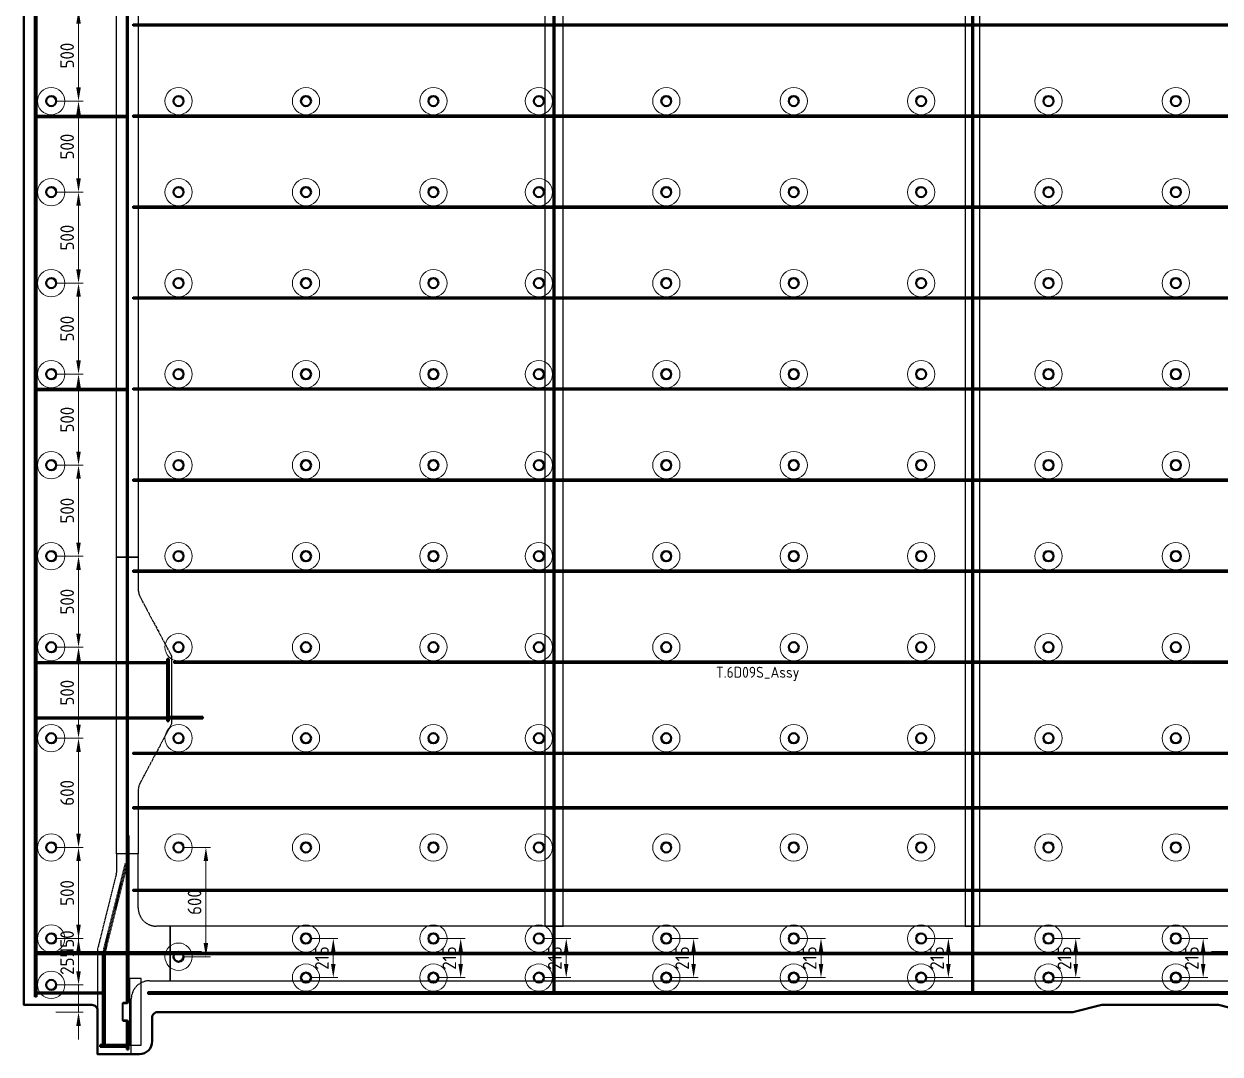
# Model space of a CAD drawing. Header units: millimetres. Extents: x -15442 to 12548, y -1071 to 35750.
# Drawn here: x -15292 to -8719, y -1071 to 4588 of the extents above; entities that cross this region are included whole.
import ezdxf

# ---------------------------------------------------------------- set-up
doc = ezdxf.new("R2010")
doc.units = ezdxf.units.MM
doc.linetypes.add('AM_ISO02W050', pattern=[7.5, 6, -1.5])
doc.linetypes.add('AM_ISO09W050', pattern=[22.5, 12, -1.5, 3, -1.5, 3, -1.5])
for name, color, linetype, lineweight in [('Mechanical-AM_0', 7, 'Continuous', 40), ('Mechanical-AM_11', 3, 'AM_ISO09W050', 25), ('Mechanical-AM_3', 6, 'AM_ISO02W050', 35), ('Mechanical-AM_9', 253, 'Continuous', 0)]:
    doc.layers.add(name, color=color, linetype=linetype, lineweight=lineweight)
doc.styles.add('ACISOTS', font='isocp.shx', dxfattribs={"height": 1})
doc.styles.get("Standard").update_dxf_attribs({"font": 'ISOCP.SHX'})
doc.dimstyles.new('AM_ISO', dxfattribs={"dimtxt": 3, "dimasz": 3, "dimexe": 1, "dimexo": 1, "dimgap": 1, "dimtad": 1, "dimdec": 0, "dimdsep": 46, "dimtxsty": 'Standard', "dimcen": 0, "dimclrd": 256, "dimclre": 256, "dimclrt": 2, "dimadec": 0, "dimazin": 2, "dimtp": 0.1, "dimtm": 0.1, "dimtfac": 0.71, "dimtdec": 0, "dimtmove": 0, "dimatfit": 3, "dimfxl": 1, "dimtzin": 0, "dimlwd": -1, "dimlwe": -1, "dimarcsym": 1})

# ---------------------------------------------------------------- blocks, each defined once
blk = doc.blocks.new('cover in closed box DN90xSCH40')
for points in [[(30, 51), (5, 51), (5, 45), (30, 45)], [(36, -48), (36, 48), (30, 48), (30, -48)], [(30, -45), (5, -45), (5, -51), (30, -51)]]:
    blk.add_lwpolyline(points, close=True)
for points in [[(5, 51), (2, 51), (5, 48)], [(30, 48), (30, 51), (33, 48)], [(5, -51), (5, -48), (2, -51)], [(30, -48), (30, -51), (33, -48)]]:
    blk.add_solid(points)
blk = doc.blocks.new('*D1577')
at = {"layer": 'Defpoints', "color": 0, "transparency": 16777216}
for p in [(-15142.1, -690.8), (-14992.1, -690.8), (-15142.1, -840.8)]:
    blk.add_point(p, dxfattribs=at)
at = {"layer": 'Mechanical-AM_9', "transparency": 16777216}
for p, q in [((-14992.1, -615.8), (-14992.1, -370.7)), ((-15117.1, -690.8), (-14967.1, -690.8)), ((-14992.1, -840.8), (-14992.1, -690.8)), ((-15117.1, -840.8), (-14967.1, -840.8)), ((-14992.1, -915.8), (-14992.1, -990.8))]:
    blk.add_line(p, q, dxfattribs=at)
for points in [[(-15004.6, -615.8), (-14979.6, -615.8), (-14992.1, -690.8)], [(-15004.6, -915.8), (-14979.6, -915.8), (-14992.1, -840.8)]]:
    blk.add_solid(points, dxfattribs=at)
at = {"layer": 'Mechanical-AM_9', "color": 2, "transparency": 16777216, "insert": (-15054.6, -455.7), "char_height": 75, "attachment_point": 5, "rotation": 90}
blk.add_mtext('150', dxfattribs=at)
blk = doc.blocks.new('*D1578')
at = {"layer": 'Defpoints', "color": 0, "transparency": 16777216}
for p in [(-15142.1, -435.8), (-14992.1, -435.8), (-15142.1, -690.8)]:
    blk.add_point(p, dxfattribs=at)
at = {"layer": 'Mechanical-AM_9', "transparency": 16777216}
for p, q in [((-15117.1, -435.8), (-14967.1, -435.8)), ((-14992.1, -615.8), (-14992.1, -510.8)), ((-15117.1, -690.8), (-14967.1, -690.8))]:
    blk.add_line(p, q, dxfattribs=at)
for points in [[(-15004.6, -510.8), (-14979.6, -510.8), (-14992.1, -435.8)], [(-15004.6, -615.8), (-14979.6, -615.8), (-14992.1, -690.8)]]:
    blk.add_solid(points, dxfattribs=at)
at = {"layer": 'Mechanical-AM_9', "color": 2, "transparency": 16777216, "insert": (-15054.6, -563.3), "char_height": 75, "attachment_point": 5, "rotation": 90}
blk.add_mtext('255', dxfattribs=at)
blk = doc.blocks.new('*D1579')
at = {"layer": 'Defpoints', "color": 0, "transparency": 16777216}
for p in [(-15142.1, 64.2), (-14992.1, 64.2), (-15142.1, -435.8)]:
    blk.add_point(p, dxfattribs=at)
at = {"layer": 'Mechanical-AM_9', "transparency": 16777216}
for p, q in [((-15117.1, 64.2), (-14967.1, 64.2)), ((-14992.1, -360.8), (-14992.1, -10.8)), ((-15117.1, -435.8), (-14967.1, -435.8))]:
    blk.add_line(p, q, dxfattribs=at)
for points in [[(-15004.6, -10.8), (-14979.6, -10.8), (-14992.1, 64.2)], [(-15004.6, -360.8), (-14979.6, -360.8), (-14992.1, -435.8)]]:
    blk.add_solid(points, dxfattribs=at)
at = {"layer": 'Mechanical-AM_9', "color": 2, "transparency": 16777216, "insert": (-15054.6, -185.8), "char_height": 75, "attachment_point": 5, "rotation": 90}
blk.add_mtext('500', dxfattribs=at)
blk = doc.blocks.new('*D1580')
at = {"layer": 'Defpoints', "color": 0, "transparency": 16777216}
for p in [(-15142.1, 664.2), (-14992.1, 664.2), (-15142.1, 64.2)]:
    blk.add_point(p, dxfattribs=at)
at = {"layer": 'Mechanical-AM_9', "transparency": 16777216}
for p, q in [((-15117.1, 664.2), (-14967.1, 664.2)), ((-14992.1, 139.2), (-14992.1, 589.2)), ((-15117.1, 64.2), (-14967.1, 64.2))]:
    blk.add_line(p, q, dxfattribs=at)
for points in [[(-15004.6, 589.2), (-14979.6, 589.2), (-14992.1, 664.2)], [(-15004.6, 139.2), (-14979.6, 139.2), (-14992.1, 64.2)]]:
    blk.add_solid(points, dxfattribs=at)
at = {"layer": 'Mechanical-AM_9', "color": 2, "transparency": 16777216, "insert": (-15054.6, 364.2), "char_height": 75, "attachment_point": 5, "rotation": 90}
blk.add_mtext('600', dxfattribs=at)
blk = doc.blocks.new('*D1581')
at = {"layer": 'Defpoints', "color": 0, "transparency": 16777216}
for p in [(-15142.1, 1164.2), (-14992.1, 1164.2), (-15142.1, 664.2)]:
    blk.add_point(p, dxfattribs=at)
at = {"layer": 'Mechanical-AM_9', "transparency": 16777216}
for p, q in [((-15117.1, 1164.2), (-14967.1, 1164.2)), ((-14992.1, 739.2), (-14992.1, 1089.2)), ((-15117.1, 664.2), (-14967.1, 664.2))]:
    blk.add_line(p, q, dxfattribs=at)
for points in [[(-15004.6, 1089.2), (-14979.6, 1089.2), (-14992.1, 1164.2)], [(-15004.6, 739.2), (-14979.6, 739.2), (-14992.1, 664.2)]]:
    blk.add_solid(points, dxfattribs=at)
at = {"layer": 'Mechanical-AM_9', "color": 2, "transparency": 16777216, "insert": (-15054.6, 914.2), "char_height": 75, "attachment_point": 5, "rotation": 90}
blk.add_mtext('500', dxfattribs=at)
blk = doc.blocks.new('*D1582')
at = {"layer": 'Defpoints', "color": 0, "transparency": 16777216}
for p in [(-15142.1, 1664.2), (-14992.1, 1664.2), (-15142.1, 1164.2)]:
    blk.add_point(p, dxfattribs=at)
at = {"layer": 'Mechanical-AM_9', "transparency": 16777216}
for p, q in [((-15117.1, 1664.2), (-14967.1, 1664.2)), ((-14992.1, 1239.2), (-14992.1, 1589.2)), ((-15117.1, 1164.2), (-14967.1, 1164.2))]:
    blk.add_line(p, q, dxfattribs=at)
for points in [[(-15004.6, 1589.2), (-14979.6, 1589.2), (-14992.1, 1664.2)], [(-15004.6, 1239.2), (-14979.6, 1239.2), (-14992.1, 1164.2)]]:
    blk.add_solid(points, dxfattribs=at)
at = {"layer": 'Mechanical-AM_9', "color": 2, "transparency": 16777216, "insert": (-15054.6, 1414.2), "char_height": 75, "attachment_point": 5, "rotation": 90}
blk.add_mtext('500', dxfattribs=at)
blk = doc.blocks.new('*D1583')
at = {"layer": 'Defpoints', "color": 0, "transparency": 16777216}
for p in [(-15142.1, 2164.2), (-14992.1, 2164.2), (-15142.1, 1664.2)]:
    blk.add_point(p, dxfattribs=at)
at = {"layer": 'Mechanical-AM_9', "transparency": 16777216}
for p, q in [((-15117.1, 2164.2), (-14967.1, 2164.2)), ((-14992.1, 1739.2), (-14992.1, 2089.2)), ((-15117.1, 1664.2), (-14967.1, 1664.2))]:
    blk.add_line(p, q, dxfattribs=at)
for points in [[(-15004.6, 2089.2), (-14979.6, 2089.2), (-14992.1, 2164.2)], [(-15004.6, 1739.2), (-14979.6, 1739.2), (-14992.1, 1664.2)]]:
    blk.add_solid(points, dxfattribs=at)
at = {"layer": 'Mechanical-AM_9', "color": 2, "transparency": 16777216, "insert": (-15054.6, 1914.2), "char_height": 75, "attachment_point": 5, "rotation": 90}
blk.add_mtext('500', dxfattribs=at)
blk = doc.blocks.new('*D1584')
at = {"layer": 'Defpoints', "color": 0, "transparency": 16777216}
for p in [(-15142.1, 2664.2), (-14992.1, 2664.2), (-15142.1, 2164.2)]:
    blk.add_point(p, dxfattribs=at)
at = {"layer": 'Mechanical-AM_9', "transparency": 16777216}
for p, q in [((-15117.1, 2664.2), (-14967.1, 2664.2)), ((-14992.1, 2239.2), (-14992.1, 2589.2)), ((-15117.1, 2164.2), (-14967.1, 2164.2))]:
    blk.add_line(p, q, dxfattribs=at)
for points in [[(-15004.6, 2589.2), (-14979.6, 2589.2), (-14992.1, 2664.2)], [(-15004.6, 2239.2), (-14979.6, 2239.2), (-14992.1, 2164.2)]]:
    blk.add_solid(points, dxfattribs=at)
at = {"layer": 'Mechanical-AM_9', "color": 2, "transparency": 16777216, "insert": (-15054.6, 2414.2), "char_height": 75, "attachment_point": 5, "rotation": 90}
blk.add_mtext('500', dxfattribs=at)
blk = doc.blocks.new('*D1585')
at = {"layer": 'Defpoints', "color": 0, "transparency": 16777216}
for p in [(-15142.1, 3164.2), (-14992.1, 3164.2), (-15142.1, 2664.2)]:
    blk.add_point(p, dxfattribs=at)
at = {"layer": 'Mechanical-AM_9', "transparency": 16777216}
for p, q in [((-15117.1, 3164.2), (-14967.1, 3164.2)), ((-14992.1, 2739.2), (-14992.1, 3089.2)), ((-15117.1, 2664.2), (-14967.1, 2664.2))]:
    blk.add_line(p, q, dxfattribs=at)
for points in [[(-15004.6, 3089.2), (-14979.6, 3089.2), (-14992.1, 3164.2)], [(-15004.6, 2739.2), (-14979.6, 2739.2), (-14992.1, 2664.2)]]:
    blk.add_solid(points, dxfattribs=at)
at = {"layer": 'Mechanical-AM_9', "color": 2, "transparency": 16777216, "insert": (-15054.6, 2914.2), "char_height": 75, "attachment_point": 5, "rotation": 90}
blk.add_mtext('500', dxfattribs=at)
blk = doc.blocks.new('*D1586')
at = {"layer": 'Defpoints', "color": 0, "transparency": 16777216}
for p in [(-15142.1, 3664.2), (-14992.1, 3664.2), (-15142.1, 3164.2)]:
    blk.add_point(p, dxfattribs=at)
at = {"layer": 'Mechanical-AM_9', "transparency": 16777216}
for p, q in [((-15117.1, 3664.2), (-14967.1, 3664.2)), ((-14992.1, 3239.2), (-14992.1, 3589.2)), ((-15117.1, 3164.2), (-14967.1, 3164.2))]:
    blk.add_line(p, q, dxfattribs=at)
for points in [[(-15004.6, 3589.2), (-14979.6, 3589.2), (-14992.1, 3664.2)], [(-15004.6, 3239.2), (-14979.6, 3239.2), (-14992.1, 3164.2)]]:
    blk.add_solid(points, dxfattribs=at)
at = {"layer": 'Mechanical-AM_9', "color": 2, "transparency": 16777216, "insert": (-15054.6, 3414.2), "char_height": 75, "attachment_point": 5, "rotation": 90}
blk.add_mtext('500', dxfattribs=at)
blk = doc.blocks.new('*D1587')
at = {"layer": 'Defpoints', "color": 0, "transparency": 16777216}
for p in [(-15142.1, 4164.2), (-14992.1, 4164.2), (-15142.1, 3664.2)]:
    blk.add_point(p, dxfattribs=at)
at = {"layer": 'Mechanical-AM_9', "transparency": 16777216}
for p, q in [((-15117.1, 4164.2), (-14967.1, 4164.2)), ((-14992.1, 3739.2), (-14992.1, 4089.2)), ((-15117.1, 3664.2), (-14967.1, 3664.2))]:
    blk.add_line(p, q, dxfattribs=at)
for points in [[(-15004.6, 4089.2), (-14979.6, 4089.2), (-14992.1, 4164.2)], [(-15004.6, 3739.2), (-14979.6, 3739.2), (-14992.1, 3664.2)]]:
    blk.add_solid(points, dxfattribs=at)
at = {"layer": 'Mechanical-AM_9', "color": 2, "transparency": 16777216, "insert": (-15054.6, 3914.2), "char_height": 75, "attachment_point": 5, "rotation": 90}
blk.add_mtext('500', dxfattribs=at)
blk = doc.blocks.new('*D1588')
at = {"layer": 'Defpoints', "color": 0, "transparency": 16777216}
for p in [(-15142.1, 4664.2), (-14992.1, 4664.2), (-15142.1, 4164.2)]:
    blk.add_point(p, dxfattribs=at)
at = {"layer": 'Mechanical-AM_9', "transparency": 16777216}
for p, q in [((-15117.1, 4664.2), (-14967.1, 4664.2)), ((-14992.1, 4239.2), (-14992.1, 4589.2)), ((-15117.1, 4164.2), (-14967.1, 4164.2))]:
    blk.add_line(p, q, dxfattribs=at)
for points in [[(-15004.6, 4589.2), (-14979.6, 4589.2), (-14992.1, 4664.2)], [(-15004.6, 4239.2), (-14979.6, 4239.2), (-14992.1, 4164.2)]]:
    blk.add_solid(points, dxfattribs=at)
at = {"layer": 'Mechanical-AM_9', "color": 2, "transparency": 16777216, "insert": (-15054.6, 4414.2), "char_height": 75, "attachment_point": 5, "rotation": 90}
blk.add_mtext('500', dxfattribs=at)
blk = doc.blocks.new('*D1598')
at = {"layer": 'Defpoints', "color": 0, "transparency": 16777216}
for p in [(-14442.1, 64.2), (-14442.1, -535.8), (-14292.1, -535.8)]:
    blk.add_point(p, dxfattribs=at)
at = {"layer": 'Mechanical-AM_9', "transparency": 16777216}
for p, q in [((-14417.1, 64.2), (-14267.1, 64.2)), ((-14292.1, -10.8), (-14292.1, -460.8)), ((-14417.1, -535.8), (-14267.1, -535.8))]:
    blk.add_line(p, q, dxfattribs=at)
for points in [[(-14304.6, -10.8), (-14279.6, -10.8), (-14292.1, 64.2)], [(-14304.6, -460.8), (-14279.6, -460.8), (-14292.1, -535.8)]]:
    blk.add_solid(points, dxfattribs=at)
at = {"layer": 'Mechanical-AM_9', "color": 2, "transparency": 16777216, "insert": (-14354.6, -235.8), "char_height": 75, "attachment_point": 5, "rotation": 90}
blk.add_mtext('600', dxfattribs=at)
blk = doc.blocks.new('*D1599')
at = {"layer": 'Defpoints', "color": 0, "transparency": 16777216}
for p in [(-13742.1, -435.8), (-13742.1, -650.8), (-13592.1, -650.8)]:
    blk.add_point(p, dxfattribs=at)
at = {"layer": 'Mechanical-AM_9', "transparency": 16777216}
for p, q in [((-13717.1, -435.8), (-13567.1, -435.8)), ((-13592.1, -510.8), (-13592.1, -575.8)), ((-13717.1, -650.8), (-13567.1, -650.8))]:
    blk.add_line(p, q, dxfattribs=at)
for points in [[(-13604.6, -510.8), (-13579.6, -510.8), (-13592.1, -435.8)], [(-13604.6, -575.8), (-13579.6, -575.8), (-13592.1, -650.8)]]:
    blk.add_solid(points, dxfattribs=at)
at = {"layer": 'Mechanical-AM_9', "color": 2, "transparency": 16777216, "insert": (-13654.6, -543.3), "char_height": 75, "attachment_point": 5, "rotation": 90}
blk.add_mtext('215', dxfattribs=at)
blk = doc.blocks.new('*D1600')
at = {"layer": 'Defpoints', "color": 0, "transparency": 16777216}
for p in [(-13042.1, -435.8), (-13042.1, -650.8), (-12892.1, -650.8)]:
    blk.add_point(p, dxfattribs=at)
at = {"layer": 'Mechanical-AM_9', "transparency": 16777216}
for p, q in [((-13017.1, -435.8), (-12867.1, -435.8)), ((-12892.1, -510.8), (-12892.1, -575.8)), ((-13017.1, -650.8), (-12867.1, -650.8))]:
    blk.add_line(p, q, dxfattribs=at)
for points in [[(-12904.6, -510.8), (-12879.6, -510.8), (-12892.1, -435.8)], [(-12904.6, -575.8), (-12879.6, -575.8), (-12892.1, -650.8)]]:
    blk.add_solid(points, dxfattribs=at)
at = {"layer": 'Mechanical-AM_9', "color": 2, "transparency": 16777216, "insert": (-12954.6, -543.3), "char_height": 75, "attachment_point": 5, "rotation": 90}
blk.add_mtext('215', dxfattribs=at)
blk = doc.blocks.new('*D1601')
at = {"layer": 'Defpoints', "color": 0, "transparency": 16777216}
for p in [(-12462.1, -435.8), (-12462.1, -650.8), (-12312.1, -650.8)]:
    blk.add_point(p, dxfattribs=at)
at = {"layer": 'Mechanical-AM_9', "transparency": 16777216}
for p, q in [((-12437.1, -435.8), (-12287.1, -435.8)), ((-12312.1, -510.8), (-12312.1, -575.8)), ((-12437.1, -650.8), (-12287.1, -650.8))]:
    blk.add_line(p, q, dxfattribs=at)
for points in [[(-12324.6, -510.8), (-12299.6, -510.8), (-12312.1, -435.8)], [(-12324.6, -575.8), (-12299.6, -575.8), (-12312.1, -650.8)]]:
    blk.add_solid(points, dxfattribs=at)
at = {"layer": 'Mechanical-AM_9', "color": 2, "transparency": 16777216, "insert": (-12374.6, -543.3), "char_height": 75, "attachment_point": 5, "rotation": 90}
blk.add_mtext('215', dxfattribs=at)
blk = doc.blocks.new('*D1602')
at = {"layer": 'Defpoints', "color": 0, "transparency": 16777216}
for p in [(-11762.1, -435.8), (-11762.1, -650.8), (-11612.1, -650.8)]:
    blk.add_point(p, dxfattribs=at)
at = {"layer": 'Mechanical-AM_9', "transparency": 16777216}
for p, q in [((-11737.1, -435.8), (-11587.1, -435.8)), ((-11612.1, -510.8), (-11612.1, -575.8)), ((-11737.1, -650.8), (-11587.1, -650.8))]:
    blk.add_line(p, q, dxfattribs=at)
for points in [[(-11624.6, -510.8), (-11599.6, -510.8), (-11612.1, -435.8)], [(-11624.6, -575.8), (-11599.6, -575.8), (-11612.1, -650.8)]]:
    blk.add_solid(points, dxfattribs=at)
at = {"layer": 'Mechanical-AM_9', "color": 2, "transparency": 16777216, "insert": (-11674.6, -543.3), "char_height": 75, "attachment_point": 5, "rotation": 90}
blk.add_mtext('215', dxfattribs=at)
blk = doc.blocks.new('*D1603')
at = {"layer": 'Defpoints', "color": 0, "transparency": 16777216}
for p in [(-11062.1, -435.8), (-11062.1, -650.8), (-10912.1, -650.8)]:
    blk.add_point(p, dxfattribs=at)
at = {"layer": 'Mechanical-AM_9', "transparency": 16777216}
for p, q in [((-11037.1, -435.8), (-10887.1, -435.8)), ((-10912.1, -510.8), (-10912.1, -575.8)), ((-11037.1, -650.8), (-10887.1, -650.8))]:
    blk.add_line(p, q, dxfattribs=at)
for points in [[(-10924.6, -510.8), (-10899.6, -510.8), (-10912.1, -435.8)], [(-10924.6, -575.8), (-10899.6, -575.8), (-10912.1, -650.8)]]:
    blk.add_solid(points, dxfattribs=at)
at = {"layer": 'Mechanical-AM_9', "color": 2, "transparency": 16777216, "insert": (-10974.6, -543.3), "char_height": 75, "attachment_point": 5, "rotation": 90}
blk.add_mtext('215', dxfattribs=at)
blk = doc.blocks.new('*D1604')
at = {"layer": 'Defpoints', "color": 0, "transparency": 16777216}
for p in [(-10362.1, -435.8), (-10362.1, -650.8), (-10212.1, -650.8)]:
    blk.add_point(p, dxfattribs=at)
at = {"layer": 'Mechanical-AM_9', "transparency": 16777216}
for p, q in [((-10337.1, -435.8), (-10187.1, -435.8)), ((-10212.1, -510.8), (-10212.1, -575.8)), ((-10337.1, -650.8), (-10187.1, -650.8))]:
    blk.add_line(p, q, dxfattribs=at)
for points in [[(-10224.6, -510.8), (-10199.6, -510.8), (-10212.1, -435.8)], [(-10224.6, -575.8), (-10199.6, -575.8), (-10212.1, -650.8)]]:
    blk.add_solid(points, dxfattribs=at)
at = {"layer": 'Mechanical-AM_9', "color": 2, "transparency": 16777216, "insert": (-10274.6, -543.3), "char_height": 75, "attachment_point": 5, "rotation": 90}
blk.add_mtext('215', dxfattribs=at)
blk = doc.blocks.new('*D1605')
at = {"layer": 'Defpoints', "color": 0, "transparency": 16777216}
for p in [(-9662.1, -435.8), (-9662.1, -650.8), (-9512.1, -650.8)]:
    blk.add_point(p, dxfattribs=at)
at = {"layer": 'Mechanical-AM_9', "transparency": 16777216}
for p, q in [((-9637.1, -435.8), (-9487.1, -435.8)), ((-9512.1, -510.8), (-9512.1, -575.8)), ((-9637.1, -650.8), (-9487.1, -650.8))]:
    blk.add_line(p, q, dxfattribs=at)
for points in [[(-9524.6, -510.8), (-9499.6, -510.8), (-9512.1, -435.8)], [(-9524.6, -575.8), (-9499.6, -575.8), (-9512.1, -650.8)]]:
    blk.add_solid(points, dxfattribs=at)
at = {"layer": 'Mechanical-AM_9', "color": 2, "transparency": 16777216, "insert": (-9574.6, -543.3), "char_height": 75, "attachment_point": 5, "rotation": 90}
blk.add_mtext('215', dxfattribs=at)
blk = doc.blocks.new('*D1606')
at = {"layer": 'Defpoints', "color": 0, "transparency": 16777216}
for p in [(-8962.1, -435.8), (-8962.1, -650.8), (-8812.1, -650.8)]:
    blk.add_point(p, dxfattribs=at)
at = {"layer": 'Mechanical-AM_9', "transparency": 16777216}
for p, q in [((-8937.1, -435.8), (-8787.1, -435.8)), ((-8812.1, -510.8), (-8812.1, -575.8)), ((-8937.1, -650.8), (-8787.1, -650.8))]:
    blk.add_line(p, q, dxfattribs=at)
for points in [[(-8824.6, -510.8), (-8799.6, -510.8), (-8812.1, -435.8)], [(-8824.6, -575.8), (-8799.6, -575.8), (-8812.1, -650.8)]]:
    blk.add_solid(points, dxfattribs=at)
at = {"layer": 'Mechanical-AM_9', "color": 2, "transparency": 16777216, "insert": (-8874.6, -543.3), "char_height": 75, "attachment_point": 5, "rotation": 90}
blk.add_mtext('215', dxfattribs=at)
blk = doc.blocks.new('PNL_01_2_3_L.H_2', base_point=(-15292.1, -1070.8))
for centre in [(-15142.1, 4164.2), (-14442.1, 4164.2), (-13742.1, 4164.2), (-13042.1, 4164.2), (-12462.1, 4164.2), (-11762.1, 4164.2), (-11062.1, 4164.2), (-10362.1, 4164.2), (-9662.1, 4164.2), (-8962.1, 4164.2), (-15142.1, 3664.2), (-14442.1, 3664.2), (-13742.1, 3664.2), (-13042.1, 3664.2), (-12462.1, 3664.2), (-11762.1, 3664.2), (-11062.1, 3664.2), (-10362.1, 3664.2), (-9662.1, 3664.2), (-8962.1, 3664.2), (-15142.1, 3164.2), (-14442.1, 3164.2), (-13742.1, 3164.2), (-13042.1, 3164.2), (-12462.1, 3164.2), (-11762.1, 3164.2), (-11062.1, 3164.2), (-10362.1, 3164.2), (-9662.1, 3164.2), (-8962.1, 3164.2), (-15142.1, 2664.2), (-14442.1, 2664.2), (-13742.1, 2664.2), (-13042.1, 2664.2), (-12462.1, 2664.2), (-11762.1, 2664.2), (-11062.1, 2664.2), (-10362.1, 2664.2), (-9662.1, 2664.2), (-8962.1, 2664.2), (-15142.1, 2164.2), (-14442.1, 2164.2), (-13742.1, 2164.2), (-13042.1, 2164.2), (-12462.1, 2164.2), (-11762.1, 2164.2), (-11062.1, 2164.2), (-10362.1, 2164.2), (-9662.1, 2164.2), (-8962.1, 2164.2), (-15142.1, 1664.2), (-14442.1, 1664.2), (-13742.1, 1664.2), (-13042.1, 1664.2), (-12462.1, 1664.2), (-11762.1, 1664.2), (-11062.1, 1664.2), (-10362.1, 1664.2), (-9662.1, 1664.2), (-8962.1, 1664.2), (-15142.1, 1164.2), (-14442.1, 1164.2), (-13742.1, 1164.2), (-13042.1, 1164.2), (-12462.1, 1164.2), (-11762.1, 1164.2), (-11062.1, 1164.2), (-10362.1, 1164.2), (-9662.1, 1164.2), (-8962.1, 1164.2), (-15142.1, 664.2), (-14442.1, 664.2), (-13742.1, 664.2), (-13042.1, 664.2), (-12462.1, 664.2), (-11762.1, 664.2), (-11062.1, 664.2), (-10362.1, 664.2), (-9662.1, 664.2), (-8962.1, 664.2), (-15142.1, 64.2), (-14442.1, 64.2), (-13742.1, 64.2), (-13042.1, 64.2), (-12462.1, 64.2), (-11762.1, 64.2), (-11062.1, 64.2), (-10362.1, 64.2), (-9662.1, 64.2), (-8962.1, 64.2), (-15142.1, -435.8), (-15142.1, -690.8)]:
    blk.add_circle(centre, 27.5)
at = {"color": 4}
for centre in [(-13742.1, -435.8), (-13042.1, -435.8), (-12462.1, -435.8), (-11762.1, -435.8), (-11062.1, -435.8), (-10362.1, -435.8), (-9662.1, -435.8), (-8962.1, -435.8), (-14442.1, -535.8), (-13742.1, -650.8), (-13042.1, -650.8), (-12462.1, -650.8), (-11762.1, -650.8), (-11062.1, -650.8), (-10362.1, -650.8), (-9662.1, -650.8), (-8962.1, -650.8)]:
    blk.add_circle(centre, 27.5, dxfattribs=at)
at = {"layer": 'Mechanical-AM_9'}
for centre in [(-15142.1, 4164.2), (-14442.1, 4164.2), (-13742.1, 4164.2), (-13042.1, 4164.2), (-12462.1, 4164.2), (-11762.1, 4164.2), (-11062.1, 4164.2), (-10362.1, 4164.2), (-9662.1, 4164.2), (-8962.1, 4164.2), (-15142.1, 3664.2), (-14442.1, 3664.2), (-13742.1, 3664.2), (-13042.1, 3664.2), (-12462.1, 3664.2), (-11762.1, 3664.2), (-11062.1, 3664.2), (-10362.1, 3664.2), (-9662.1, 3664.2), (-8962.1, 3664.2), (-15142.1, 3164.2), (-14442.1, 3164.2), (-13742.1, 3164.2), (-13042.1, 3164.2), (-12462.1, 3164.2), (-11762.1, 3164.2), (-11062.1, 3164.2), (-10362.1, 3164.2), (-9662.1, 3164.2), (-8962.1, 3164.2), (-15142.1, 2664.2), (-14442.1, 2664.2), (-13742.1, 2664.2), (-13042.1, 2664.2), (-12462.1, 2664.2), (-11762.1, 2664.2), (-11062.1, 2664.2), (-10362.1, 2664.2), (-9662.1, 2664.2), (-8962.1, 2664.2), (-15142.1, 2164.2), (-14442.1, 2164.2), (-13742.1, 2164.2), (-13042.1, 2164.2), (-12462.1, 2164.2), (-11762.1, 2164.2), (-11062.1, 2164.2), (-10362.1, 2164.2), (-9662.1, 2164.2), (-8962.1, 2164.2), (-15142.1, 1664.2), (-14442.1, 1664.2), (-13742.1, 1664.2), (-13042.1, 1664.2), (-12462.1, 1664.2), (-11762.1, 1664.2), (-11062.1, 1664.2), (-10362.1, 1664.2), (-9662.1, 1664.2), (-8962.1, 1664.2), (-15142.1, 1164.2), (-14442.1, 1164.2), (-13742.1, 1164.2), (-13042.1, 1164.2), (-12462.1, 1164.2), (-11762.1, 1164.2), (-11062.1, 1164.2), (-10362.1, 1164.2), (-9662.1, 1164.2), (-8962.1, 1164.2), (-15142.1, 664.2), (-14442.1, 664.2), (-13742.1, 664.2), (-13042.1, 664.2), (-12462.1, 664.2), (-11762.1, 664.2), (-11062.1, 664.2), (-10362.1, 664.2), (-9662.1, 664.2), (-8962.1, 664.2), (-15142.1, 64.2), (-14442.1, 64.2), (-13742.1, 64.2), (-13042.1, 64.2), (-12462.1, 64.2), (-11762.1, 64.2), (-11062.1, 64.2), (-10362.1, 64.2), (-9662.1, 64.2), (-8962.1, 64.2), (-15142.1, -435.8), (-13742.1, -435.8), (-13042.1, -435.8), (-12462.1, -435.8), (-11762.1, -435.8), (-11062.1, -435.8), (-10362.1, -435.8), (-9662.1, -435.8), (-8962.1, -435.8), (-14442.1, -535.8), (-13742.1, -650.8), (-13042.1, -650.8), (-12462.1, -650.8), (-11762.1, -650.8), (-11062.1, -650.8), (-10362.1, -650.8), (-9662.1, -650.8), (-8962.1, -650.8), (-15142.1, -690.8)]:
    blk.add_circle(centre, 75, dxfattribs=at)
for p1, p2, distance, picture, middle in [((-15142.1, 4164.2), (-15142.1, 4664.2), -150, '*D1588', (-15054.6, 4414.2)), ((-15142.1, 3664.2), (-15142.1, 4164.2), -150, '*D1587', (-15054.6, 3914.2)), ((-15142.1, 3164.2), (-15142.1, 3664.2), -150, '*D1586', (-15054.6, 3414.2)), ((-15142.1, 2664.2), (-15142.1, 3164.2), -150, '*D1585', (-15054.6, 2914.2)), ((-15142.1, 2164.2), (-15142.1, 2664.2), -150, '*D1584', (-15054.6, 2414.2)), ((-15142.1, 1664.2), (-15142.1, 2164.2), -150, '*D1583', (-15054.6, 1914.2)), ((-15142.1, 1164.2), (-15142.1, 1664.2), -150, '*D1582', (-15054.6, 1414.2)), ((-15142.1, 664.2), (-15142.1, 1164.2), -150, '*D1581', (-15054.6, 914.2)), ((-15142.1, 64.2), (-15142.1, 664.2), -150, '*D1580', (-15054.6, 364.2)), ((-15142.1, -435.8), (-15142.1, 64.2), -150, '*D1579', (-15054.6, -185.8)), ((-14442.1, 64.2), (-14442.1, -535.8), 150, '*D1598', (-14354.6, -235.8)), ((-15142.1, -840.8), (-15142.1, -690.8), -150, '*D1577', (-15054.6, -455.7)), ((-15142.1, -690.8), (-15142.1, -435.8), -150, '*D1578', (-15054.6, -563.3)), ((-13742.1, -435.8), (-13742.1, -650.8), 150, '*D1599', (-13654.6, -543.3)), ((-13042.1, -435.8), (-13042.1, -650.8), 150, '*D1600', (-12954.6, -543.3)), ((-12462.1, -435.8), (-12462.1, -650.8), 150, '*D1601', (-12374.6, -543.3)), ((-11762.1, -435.8), (-11762.1, -650.8), 150, '*D1602', (-11674.6, -543.3)), ((-11062.1, -435.8), (-11062.1, -650.8), 150, '*D1603', (-10974.6, -543.3)), ((-10362.1, -435.8), (-10362.1, -650.8), 150, '*D1604', (-10274.6, -543.3)), ((-9662.1, -435.8), (-9662.1, -650.8), 150, '*D1605', (-9574.6, -543.3)), ((-8962.1, -435.8), (-8962.1, -650.8), 150, '*D1606', (-8874.6, -543.3))]:
    dim = blk.add_aligned_dim(p1=p1, p2=p2, distance=distance, dimstyle='AM_ISO', override={"dimscale": 25}, dxfattribs=at)
    dim.commit()
    dim.dimension.update_dxf_attribs({"geometry": picture, "text_midpoint": middle})

msp = doc.modelspace()

# ---------------------------------------------------------------- linework, layer by layer
msp.add_lwpolyline([(-14712.1, -1021.2), (-14647.1, -1021.2), (-14647.1, -656.2), (-14712.1, -656.2)], close=True)
at = {"layer": 'Mechanical-AM_0'}
msp.add_lwpolyline([(-3107.1, 10144.2), (-14757.1, 10144.2), (-14757.1, 9699.2, -0.414214), (-14787.1, 9669.2), (-15292.1, 9669.2), (-15292.1, -800.8), (-14918.1, -800.8, -0.414214), (-14888.1, -830.8), (-14888.1, -1070.8), (-14657.1, -1070.8, 0.414214), (-14587.1, -1000.8), (-14587.1, -870.8, -0.414214), (-14557.1, -840.8), (-9529.1, -840.8), (-9369.1, -800.8), (-8728.1, -800.8), (-8663.1, -816.8)], format="xyb", dxfattribs=at)
at = {"layer": 'Mechanical-AM_0', "linetype": 'AM_ISO02W050'}
for points in [[(-12382.1, -515.2), (-12376.1, -515.2), (-12376.1, 9570.7), (-12382.1, 9570.7)], [(-10082.1, -515.2), (-10076.1, -515.2), (-10076.1, 9570.7), (-10082.1, 9570.7)], [(-14727.1, 129.7), (-14721.1, 129.7), (-14721.1, 8994.7), (-14727.1, 8994.7)], [(-15222.1, 4076.7), (-14727.1, 4076.7), (-14727.1, 4082.7), (-15222.1, 4082.7)], [(-15222.1, 2576.7), (-14727.1, 2576.7), (-14727.1, 2582.7), (-15222.1, 2582.7)], [(-15222.1, 1076.7), (-14727.1, 1076.7), (-14727.1, 1082.7), (-15222.1, 1082.7)], [(-14721.1, 1076.7), (-14505.6, 1076.7), (-14505.6, 1082.7), (-14721.1, 1082.7)], [(-14505.6, 1099.7), (-14495.6, 1099.7), (-14495.6, 758.7), (-14505.6, 758.7)], [(-15222.1, 771.7), (-14727.1, 771.7), (-14727.1, 777.7), (-15222.1, 777.7)], [(-14721.1, 771.7), (-14505.6, 771.7), (-14505.6, 777.7), (-14721.1, 777.7)], [(-14308.1, 771.7), (-14495.6, 771.7), (-14495.6, 781.7), (-14308.1, 781.7)], [(-14727.1, 129.7), (-14717.1, 129.7), (-14717.1, -787.7), (-14727.1, -787.7)], [(-14853.9, -509.8), (-14732.9, -24.7), (-14727.1, -26.1), (-14848.1, -511.2)], [(-15222.1, -521.2), (-14727.1, -521.2), (-14727.1, -511.2), (-15222.1, -511.2)], [(-14858.1, -1020.8), (-14848.1, -1020.8), (-14848.1, -521.2), (-14858.1, -521.2)], [(-14717.1, -521.2), (-14316.6, -521.2), (-14316.6, -511.2), (-14717.1, -511.2)], [(-14316.6, -521.2), (-8767.1, -521.2), (-8767.1, -515.2), (-14316.6, -515.2)], [(-12382.1, -730.8), (-12376.1, -730.8), (-12376.1, -521.2), (-12382.1, -521.2)], [(-10082.1, -730.8), (-10076.1, -730.8), (-10076.1, -521.2), (-10082.1, -521.2)], [(-8767.1, -521.2), (-7717.1, -521.2), (-7717.1, -511.2), (-8767.1, -511.2)], [(-14727.1, -1045.8), (-14717.1, -1045.8), (-14717.1, -889.7), (-14727.1, -889.7)], [(-14873.1, -1030.8), (-14727.1, -1030.8), (-14727.1, -1020.8), (-14873.1, -1020.8)]]:
    msp.add_lwpolyline(points, close=True, dxfattribs=at)
at = {"layer": 'Mechanical-AM_11', "color": 3}
for points in [[(-12329.1, 9423.7), (-12429.1, 9423.7), (-12429.1, -368.2), (-12329.1, -368.2)], [(-10039.1, 9423.7), (-10119.1, 9423.7), (-10119.1, -368.2), (-10039.1, -368.2)], [(-14784.1, 1659.7), (-14784.1, 8944.7), (-14664.1, 8944.7), (-14664.1, 1659.7)], [(-3337.6, -368.2), (-14487.6, -368.2), (-14487.6, -668.2), (-3337.6, -668.2)]]:
    msp.add_lwpolyline(points, close=True, dxfattribs=at)
msp.add_lwpolyline([(-14480.6, 743.7), (-14652.4, 420.8, 0.122826), (-14664.1, 373.8), (-14664.1, 28.7), (-14784.1, 28.7), (-14784.1, 1659.7), (-14664.1, 1659.7), (-14664.1, 1484.7, 0.122826), (-14652.4, 1437.7), (-14480.6, 1114.7), (-14480.6, 743.7)], format="xyb", dxfattribs=at)
msp.add_lwpolyline([(-14888.1, -1070.8), (-14702.1, -1070.8), (-14702.1, -768.2, -0.414214), (-14602.1, -668.2), (-14487.6, -668.2), (-14487.6, -368.2), (-14564.1, -368.2, -0.414214), (-14664.1, -268.2), (-14664.1, 28.7), (-14784.1, 28.7), (-14784.1, -75.6, -0.061187), (-14785, -82.8), (-14888.1, -496.2)], format="xyb", close=True, dxfattribs=at)
at = {"layer": 'Mechanical-AM_3', "color": 30, "linetype": 'AM_ISO02W050'}
for points in [[(-15222.1, 9591.7), (-15222.1, -755.8), (-15232.1, -755.8), (-15232.1, 9591.7)], [(-3173.1, 4576.7), (-14691.1, 4576.7), (-14691.1, 4586.7), (-3173.1, 4586.7)], [(-3173.1, 4076.7), (-14691.1, 4076.7), (-14691.1, 4086.7), (-3173.1, 4086.7)], [(-3173.1, 3576.7), (-14691.1, 3576.7), (-14691.1, 3586.7), (-3173.1, 3586.7)], [(-3173.1, 3077.2), (-14691.1, 3077.2), (-14691.1, 3087.2), (-3173.1, 3087.2)], [(-3173.1, 2577.2), (-14691.1, 2577.2), (-14691.1, 2587.2), (-3173.1, 2587.2)], [(-3173.1, 2076.7), (-14691.1, 2076.7), (-14691.1, 2086.7), (-3173.1, 2086.7)], [(-3173.1, 1576.7), (-14691.1, 1576.7), (-14691.1, 1586.7), (-3173.1, 1586.7)], [(-3398.6, 1076.7), (-14465.6, 1076.7), (-14465.6, 1086.7), (-3398.6, 1086.7)], [(-7862.1, 576.7), (-14691.1, 576.7), (-14691.1, 586.7), (-7862.1, 586.7)], [(-3173.1, 276.7), (-14691.1, 276.7), (-14691.1, 286.7), (-3173.1, 286.7)], [(-3173.1, -176.2), (-14691.1, -176.2), (-14691.1, -166.2), (-3173.1, -166.2)], [(-14612.1, -740.7), (-3252.1, -740.7), (-3252.1, -730.8), (-14612.1, -730.8)]]:
    msp.add_lwpolyline(points, close=True, dxfattribs=at)
at = {"layer": 'Mechanical-AM_3', "color": 6, "linetype": 'AM_ISO02W050'}
msp.add_lwpolyline([(-14858.1, -740.8), (-15222.1, -740.8), (-15222.1, -730.8), (-14858.1, -730.8)], close=True, dxfattribs=at)

# ---------------------------------------------------------------- block references
at = {"rotation": 180}
msp.add_blockref('cover in closed box DN90xSCH40', (-14717.1, -838.7), dxfattribs=at)
at = {"layer": 'Mechanical-AM_0'}
msp.add_blockref('PNL_01_2_3_L.H_2', (-15292.1, -1070.8), dxfattribs=at)

# ---------------------------------------------------------------- texts
at = {"layer": 'Mechanical-AM_9', "insert": (-11489.2, 978.6), "char_height": 60, "width": 700.989, "attachment_point": 7, "style": 'ACISOTS'}
msp.add_mtext('T.6D09S_Assy', dxfattribs=at)

doc.saveas('drawing.dxf')
